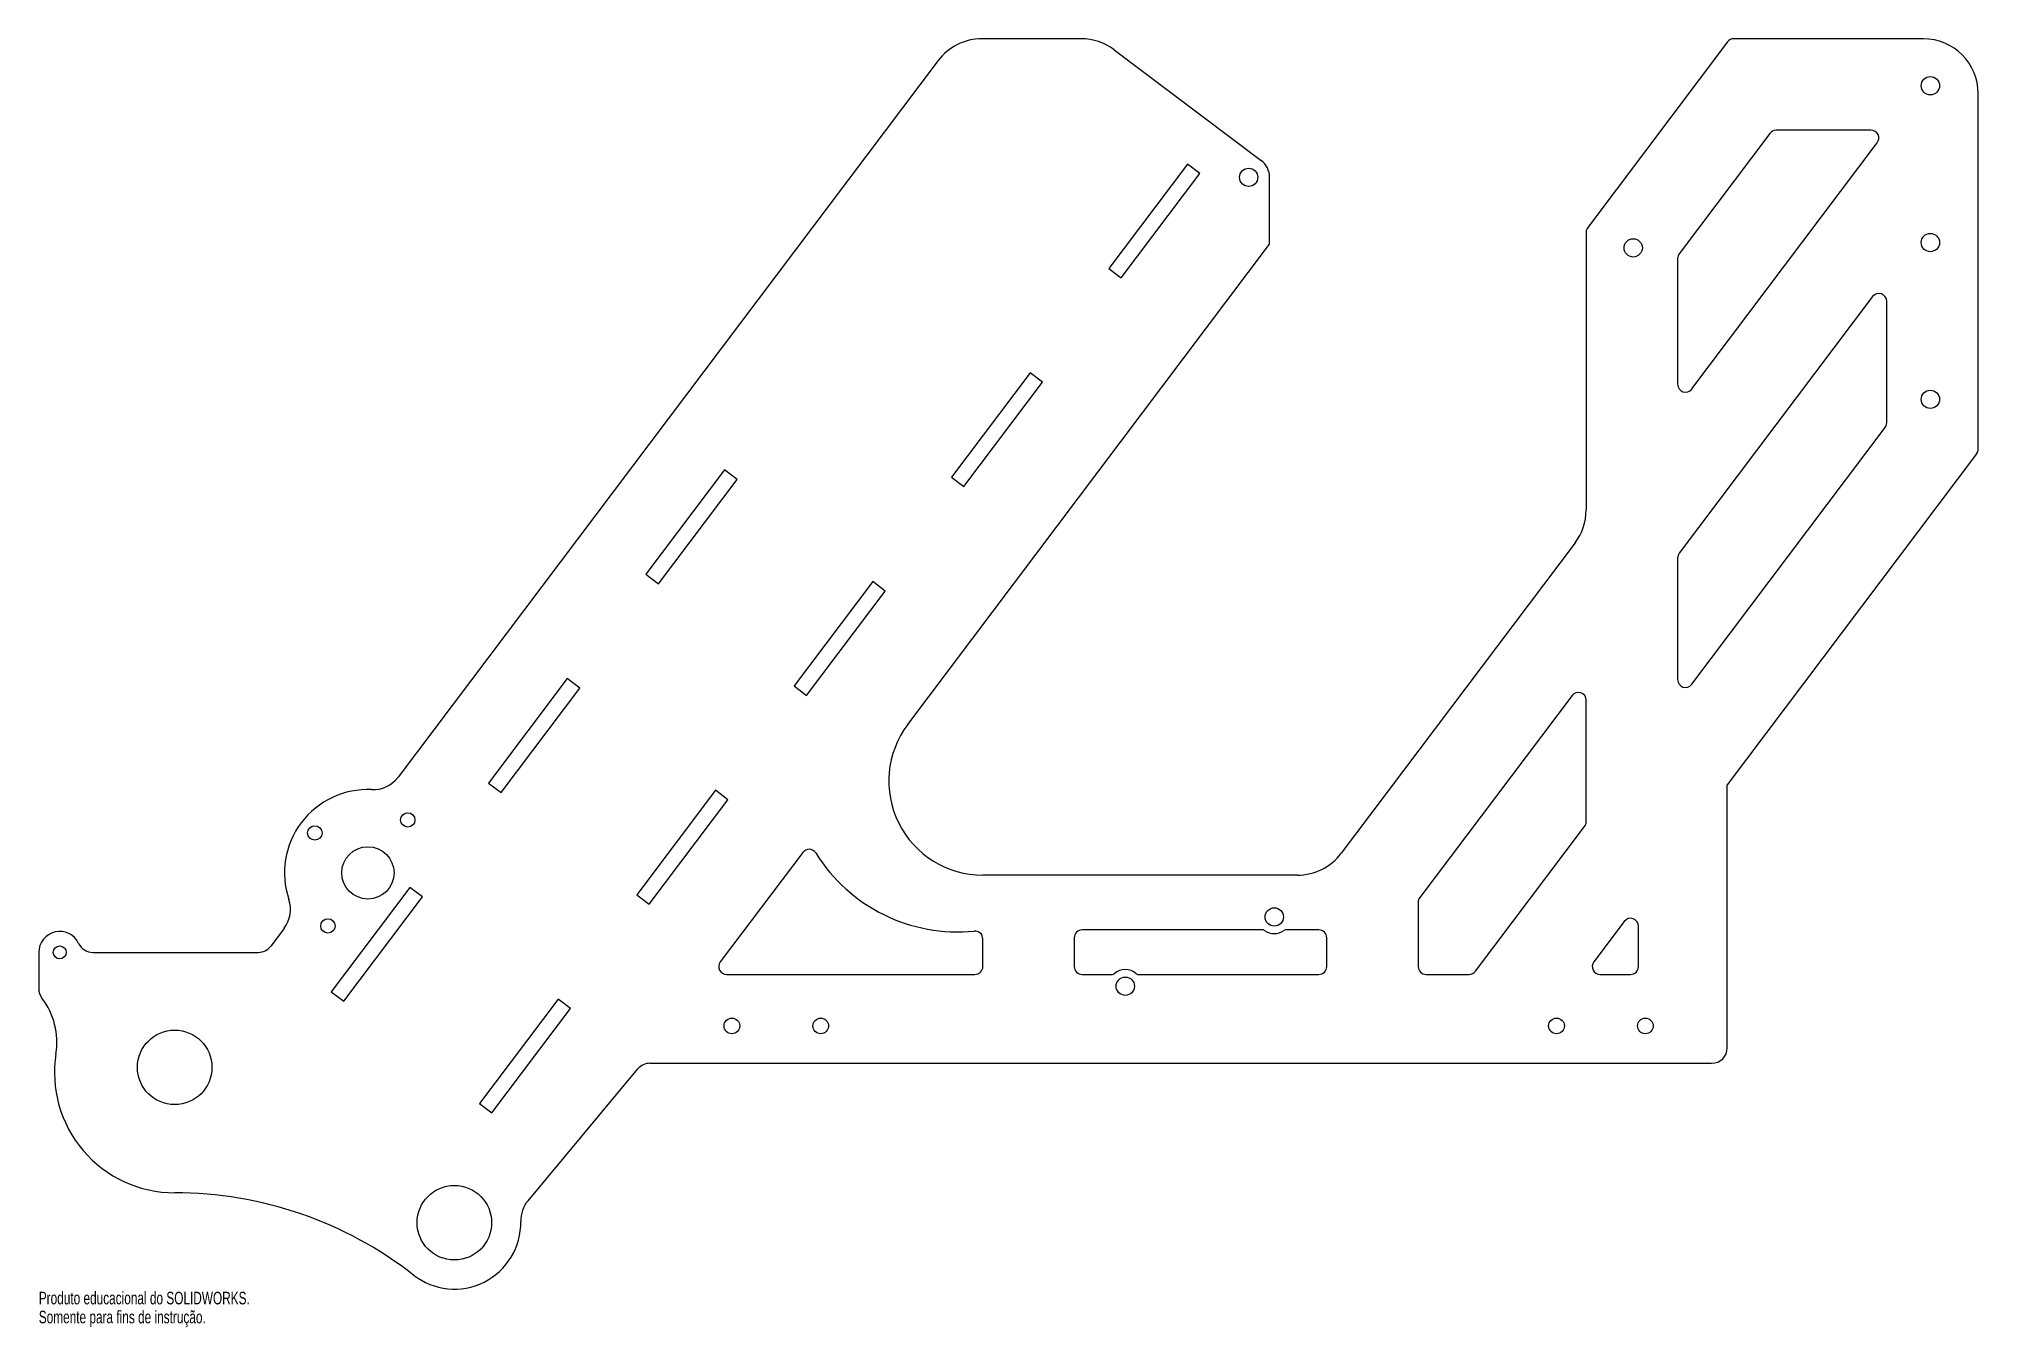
# Model space of a CAD drawing. Header units: millimetres. Extents: x 0 to 742, y -51 to 442.
import ezdxf

# ---------------------------------------------------------------- set-up
doc = ezdxf.new("R2010")
doc.units = ezdxf.units.MM
doc.styles.add('SLDTEXTSTYLE0', font='TXT', dxfattribs={"width": 0.7})

msp = doc.modelspace()

# ---------------------------------------------------------------- linework, layer by layer
at = {"color": 7, "linetype": 'Continuous', "lineweight": 25}
for p, q in [((398.81, 441.56), (360.82, 441.56)), ((646.1, 440.37), (592.6, 369.37)), ((721, 441.56), (648.5, 441.56)), ((344.05, 433.2), (137.46, 159.04)), ((411.44, 437.33), (467.7, 394.94)), ((742, 284.52), (742, 420.56)), ((662.3, 405.37), (627.6, 359.33)), ((632.4, 307.56), (703.38, 401.75)), ((700.98, 406.56), (664.69, 406.56)), ((439.42, 393.59), (409.33, 353.66)), ((444.21, 389.98), (439.42, 393.59)), ((414.12, 350.05), (444.21, 389.98)), ((470.88, 362.92), (470.88, 388.55)), ((592, 367.57), (592, 261.29)), ((332.44, 179.2), (470.88, 362.92)), ((627, 357.52), (627, 309.36)), ((409.33, 353.66), (414.12, 350.05)), ((701.6, 342.9), (627.6, 244.7)), ((707, 294.57), (707, 341.1)), ((379.23, 313.73), (349.14, 273.8)), ((384.03, 310.12), (379.23, 313.73)), ((353.94, 270.19), (384.03, 310.12)), ((632.4, 194.57), (706.4, 292.77)), ((741.4, 282.72), (646, 156.12)), ((262.35, 276.6), (232.26, 236.66)), ((267.14, 272.98), (262.35, 276.6)), ((237.05, 233.05), (267.14, 272.98)), ((349.14, 273.8), (353.94, 270.19)), ((587.77, 248.65), (498.3, 129.92)), ((627, 242.9), (627, 196.37)), ((232.26, 236.66), (237.05, 233.05)), ((319.05, 233.87), (288.96, 193.93)), ((293.75, 190.32), (323.85, 230.26)), ((323.85, 230.26), (319.05, 233.87)), ((202.17, 196.73), (172.08, 156.8)), ((176.87, 153.19), (206.96, 193.12)), ((206.96, 193.12), (202.17, 196.73)), ((288.96, 193.93), (293.75, 190.32)), ((586.6, 190.29), (528.35, 112.99)), ((592, 141.96), (592, 188.49)), ((172.08, 156.8), (176.87, 153.19)), ((646, 55.56), (646, 156.12)), ((258.87, 154), (228.78, 114.07)), ((233.57, 110.46), (263.66, 150.39)), ((263.66, 150.39), (258.87, 154)), ((549.65, 84.75), (591.4, 140.16)), ((292.31, 130.25), (260.75, 88.37)), ((481.53, 121.56), (361.18, 121.56)), ((141.99, 116.87), (111.9, 76.94)), ((116.69, 73.33), (146.78, 113.26)), ((146.78, 113.26), (141.99, 116.87)), ((228.78, 114.07), (233.57, 110.46)), ((527.75, 111.18), (527.75, 86.56)), ((93.86, 101.19), (88.74, 94.39)), ((361.18, 86.56), (361.18, 97.16)), ((396.18, 97.56), (396.18, 86.56)), ((468.4, 100.56), (399.18, 100.56)), ((489.75, 100.56), (476.93, 100.56)), ((492.75, 86.56), (492.75, 97.56)), ((606.6, 103.84), (594.94, 88.37)), ((612, 86.56), (612, 102.04)), ((0, 92), (0, 78.13)), ((20.65, 92), (83.94, 92)), ((263.14, 83.56), (358.18, 83.56)), ((399.18, 83.56), (410.81, 83.56)), ((420.53, 83.56), (489.75, 83.56)), ((530.75, 83.56), (547.25, 83.56)), ((597.34, 83.56), (609, 83.56)), ((111.9, 76.94), (116.69, 73.33)), ((198.69, 74.14), (168.6, 34.21)), ((173.39, 30.6), (203.48, 70.53)), ((203.48, 70.53), (198.69, 74.14)), ((187.17, -3.03), (229.2, 47.4)), ((233.81, 49.56), (640, 49.56)), ((168.6, 34.21), (173.39, 30.6))]:
    msp.add_line(p, q, dxfattribs=at)
for centre, radius in [((723.7, 423.59), 3.5), ((462.88, 388.55), 3.5), ((610, 361.56), 3.5), ((723.7, 363.59), 3.5), ((723.7, 303.59), 3.5), ((141.18, 142.69), 2.75), ((105.61, 137.69), 2.75), ((125.9, 122.4), 10), ((110.61, 102.12), 2.75), ((472.67, 105.55), 3.5), ((8, 92), 2.5), ((415.67, 79.05), 3.5), ((265.16, 63.86), 3), ((299.16, 63.86), 3), ((580.66, 63.86), 3), ((614.66, 63.86), 3), ((52, 48), 14.25), ((159, -11.44), 14.25)]:
    msp.add_circle(centre, radius, dxfattribs=at)
for centre, radius, start, end in [((360.82, 420.56), 21, 90, 143), ((398.81, 420.56), 21, 53, 90), ((648.5, 438.56), 3, 90, 143), ((721, 420.56), 21, 0, 90), ((664.69, 403.56), 3, 90, 143), ((700.98, 403.56), 3, 323, 90), ((462.88, 388.55), 8, 0, 53), ((595, 367.57), 3, 143, 180), ((630, 357.52), 3, 143, 180), ((704, 341.1), 3, 0, 143), ((630, 309.36), 3, 180, 323), ((704, 294.57), 3, 323, 0), ((739, 284.52), 3, 323, 0), ((571, 261.29), 21, 323, 0), ((630, 242.9), 3, 143, 180), ((630, 196.37), 3, 180, 323), ((589, 188.49), 3, 0, 143), ((361.18, 157.54), 35.98, 143, 270), ((127.87, 166.26), 12, 267.42297, 323), ((125.9, 122.4), 31.9, 87.42297, 198.57703), ((589, 141.96), 3, 323, 0), ((294.71, 128.44), 3, 31.88943, 143), ((351.59, 163.84), 64, 211.88943, 275.63813), ((481.53, 142.56), 21, 270, 323), ((84.28, 108.42), 12, 323, 18.57703), ((530.75, 111.18), 3, 143, 180), ((609, 102.04), 3, 0, 143), ((8, 92), 8, 25.37693, 180), ((358.18, 97.16), 3, 0, 95.63813), ((399.18, 97.56), 3, 90, 180), ((468.4, 99.56), 1, 54.53287, 90), ((472.67, 105.55), 6.35, 234.53287, 305.46713), ((476.93, 99.56), 1, 90, 125.46713), ((489.75, 97.56), 3, 0, 90), ((20.65, 98), 6, 205.37693, 270), ((83.94, 98), 6, 270, 323), ((263.14, 86.56), 3, 143, 270), ((358.18, 86.56), 3, 270, 0), ((399.18, 86.56), 3, 180, 270), ((410.81, 84.56), 1, 270, 311.39426), ((415.67, 79.05), 6.35, 48.60574, 131.39426), ((420.53, 84.56), 1, 228.60574, 270), ((489.75, 86.56), 3, 270, 0), ((530.75, 86.56), 3, 180, 270), ((547.25, 86.56), 3, 270, 323), ((597.34, 86.56), 3, 143, 270), ((609, 86.56), 3, 270, 0), ((6, 78.13), 6, 180, 217.18255), ((-21.09, 57.58), 28, 350.99673, 37.18255), ((52, 46), 46, 170.99673, 270), ((640, 55.56), 6, 270, 0), ((233.81, 43.56), 6, 90, 140.19443), ((52, -148.41), 148.41, 52.00304, 90), ((196.39, -10.71), 12, 140.19443, 181.1137), ((159, -11.44), 25.4, 232.00304, 1.1137)]:
    msp.add_arc(centre, radius, start, end, dxfattribs=at)

# ---------------------------------------------------------------- texts
at = {"color": 7, "linetype": 'Continuous', "char_height": 4.8336, "attachment_point": 1, "style": 'SLDTEXTSTYLE0'}
for s, insert in [('Produto educacional do SOLIDWORKS.', (0, -37.86)), ('Somente para fins de instrução.', (0, -45.11))]:
    msp.add_mtext(s, dxfattribs=dict(at, insert=insert))

doc.saveas('drawing.dxf')
